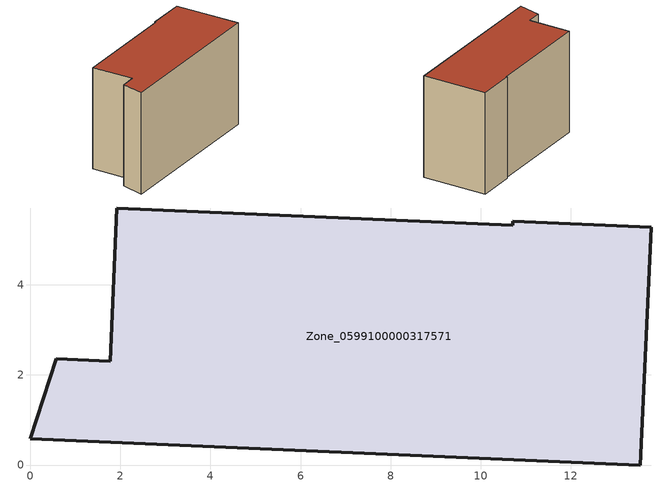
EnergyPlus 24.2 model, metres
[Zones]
Zone_0599100000317571
 floor ground (C_G): 10.71,5.32 10.71,5.41 13.78,5.28 13.54,0 0,0.58 0.58,2.35 1.78,2.3 1.92,5.7 z1.48
 wall outside (C_F): 1.78,2.3 0.58,2.35 0,0.58 13.54,0 13.78,5.28 10.71,5.41 10.71,5.32 1.92,5.7 1.78,2.3 z1.48:9.76
 roof outside (C_R): 13.54,0 13.78,5.28 10.71,5.41 10.71,5.32 1.92,5.7 1.78,2.3 0.58,2.35 0,0.58 z9.76
[BUILDING]
Pand.0599100000317571: North Axis=0; Terrain=City; Loads Convergence Tolerance Value=0.04; Temperature Convergence Tolerance Value=0.4; Solar Distribution=FullExterior; Maximum Number of Warmup Days=25; Minimum Number of Warmup Days=1
[Site:Location]
Rotterdam.The.Hague.AP_ZH_NLD Design_Conditions: Latitude=51.96; Longitude=4.45; Time Zone=1; Elevation=-4.5
[SITE:GROUNDTEMPERATURE:BUILDINGSURFACE]
18, 18, 18, 18, 18, 18, 18, 18, 18, 18, 18, 18
[MATERIAL] Thermal Absorptance=0.9; Solar Absorptance=0.7; Visible Absorptance=0.7
Name | Roughness | Thickness | Conductivity | Density | Specific Heat
G.TI.1975-1991 | MediumSmooth | 0.15 | 0.288461 | 540 | 1210
F.TI.1975-1991 | Rough | 0.3 | 0.230769 | 1920 | 840
R.TI.1975-1991 | MediumRough | 0.2 | 0.153846 | 1500 | 1000
[CONSTRUCTION]
C_G: G.TI.1975-1991
C_F: F.TI.1975-1991
C_R: R.TI.1975-1991
[ZONE]
Zone_0599100000317571: Type=1; Multiplier=1; Ceiling Height=Autocalculate; Volume=Autocalculate; Floor Area=autocalculate; Part of Total Floor Area=Yes
[ZONEINFILTRATION:DESIGNFLOWRATE]
Infil_Zone_0599100000317571: Zone or ZoneList or Space or SpaceList=Zone_0599100000317571; Schedule=AlwaysOn; Design Flow Rate Calculation Method=Flow/Area; Flow Rate per Floor Area=0.003; Constant Term Coefficient=1; Temperature Term Coefficient=0; Velocity Term Coefficient=0; Velocity Squared Term Coefficient=0
[HVACTEMPLATE:ZONE:IDEALLOADSAIRSYSTEM]
Zone_0599100000317571: Maximum Heating Supply Air Temperature=50; Minimum Cooling Supply Air Temperature=13; Maximum Heating Supply Air Humidity Ratio=0.0156; Minimum Cooling Supply Air Humidity Ratio=0.0077; Heating Limit=NoLimit; Cooling Limit=NoLimit; Dehumidification Control Type=ConstantSensibleHeatRatio; Cooling Sensible Heat Ratio=0.7; Dehumidification Setpoint=60; Humidification Control Type=None; Humidification Setpoint=30; Outdoor Air Method=None; Outdoor Air Flow Rate per Person=0.00944; Outdoor Air Flow Rate per Zone Floor Area=0; Outdoor Air Flow Rate per Zone=0; Demand Controlled Ventilation Type=None; Outdoor Air Economizer Type=NoEconomizer; Heat Recovery Type=None; Sensible Heat Recovery Effectiveness=0.7; Latent Heat Recovery Effectiveness=0.65
[ZONECONTROL:THERMOSTAT]
ThermostatControl_Zone_0599100000317571: Zone or ZoneList=Zone_0599100000317571; Control Type Schedule=DualSetpointControlType; Control 1=Thermostat_Zone_0599100000317571; Temperature Difference Between Cutout And Setpoint=0
[THERMOSTATSETPOINT:DUALSETPOINT]
Thermostat_Zone_0599100000317571: Heating Setpoint Temperature Schedule=HeatingSetpoint_Zone_0599100000317571; Cooling Setpoint Temperature Schedule=CoolingSetpoint_Zone_0599100000317571
[SCHEDULE:COMPACT]
HeatingSetpoint_Zone_0599100000317571: Through: 12/31, For: AllDays, Until: 24:00, 21
CoolingSetpoint_Zone_0599100000317571: Through: 12/31, For: AllDays, Until: 24:00, 24
DualSetpointControlType: Through: 12/31, For: AllDays, Until: 24:00, 4
AlwaysOn: Through: 12/31, For: AllDays, Until: 24:00, 1
